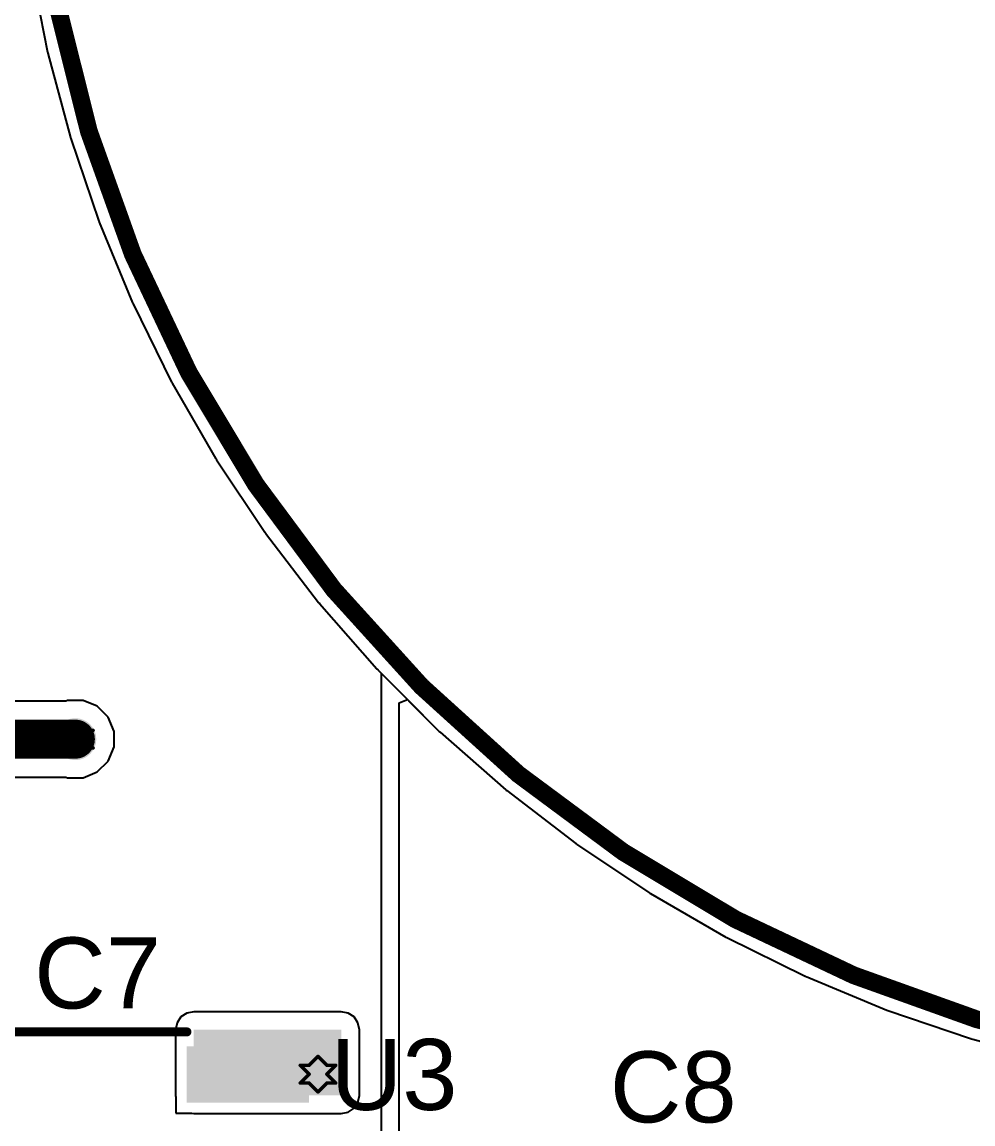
# Model space of a CAD drawing. Header units: inches. Extents: x -38 to 391, y -38 to 85.
# Drawn here: x -19.2 to -5.59, y -19.74 to -3.97 of the extents above; entities that cross this region are included whole.
import ezdxf

# ---------------------------------------------------------------- set-up
doc = ezdxf.new("R2010")
doc.units = ezdxf.units.IN
for name, color, linetype in [('Board Outline', 216, 'Continuous'), ('Bottom Layer', 5, 'Continuous'), ('Drill Drawing', 1, 'Continuous'), ('Multi-Layer', 9, 'Continuous'), ('Top Layer', 1, 'Continuous'), ('Top Overlay', 2, 'Continuous'), ('Top Paste', 8, 'Continuous'), ('Top Solder', 216, 'Continuous'), ('Via Holes', 16, 'Continuous')]:
    doc.layers.add(name, color=color, linetype=linetype)
doc.styles.add('Arial', font='', dxfattribs={"height": 0.2})
doc.styles.get('Arial').set_extended_font_data('Arial')

msp = doc.modelspace()

# ---------------------------------------------------------------- hatches: boundary and pattern name
at = {"layer": 'Bottom Layer'}
h = msp.add_hatch(color=5, dxfattribs=at)
edge = h.paths.add_edge_path()
edge.add_arc((-18.433, -14.232), 0.3, 0, 360)
h = msp.add_hatch(color=5, dxfattribs=at)
edge = h.paths.add_edge_path()
edge.add_arc((-14.96, -19.025), 0.3, 0, 360)
at = {"layer": 'Top Layer'}
h = msp.add_hatch(color=1, dxfattribs=at)
edge = h.paths.add_edge_path()
edge.add_arc((-18.433, -14.232), 0.3, 0, 360)
for points in [[(-16.739, -19.329), (-14.627, -19.329), (-14.627, -18.39), (-16.739, -18.39)], [(-15.189, -18.729), (-15.189, -19.329), (-16.739, -19.329), (-16.739, -18.729)]]:
    msp.add_hatch(color=1, dxfattribs=at).paths.add_polyline_path(points)
h = msp.add_hatch(color=1, dxfattribs=at)
edge = h.paths.add_edge_path()
edge.add_arc((-14.96, -19.025), 0.3, 0, 360)
at = {"layer": 'Top Paste'}
msp.add_hatch(color=8, dxfattribs=at).paths.add_polyline_path([(-15.189, -18.729), (-15.189, -19.329), (-16.739, -19.329), (-16.739, -18.729)])
at = {"layer": 'Top Solder'}
msp.add_hatch(color=216, dxfattribs=at).paths.add_polyline_path([(-15.087, -18.628), (-15.087, -19.431), (-16.84, -19.431), (-16.84, -18.628)])
at = {"layer": 'Via Holes'}
h = msp.add_hatch(color=7, dxfattribs=at)
edge = h.paths.add_edge_path()
edge.add_arc((-18.433, -14.232), 0.15, 0, 360)
h = msp.add_hatch(color=7, dxfattribs=at)
edge = h.paths.add_edge_path()
edge.add_arc((-14.96, -19.025), 0.15, 0, 360)

# ---------------------------------------------------------------- linework, layer by layer
at = {"layer": 'Board Outline'}
for points in [[(38.101, 0, 0.254, 0.254, 1), (-38.099, 0, 0.254, 0.254, 1)], [(19.061, 0, 0.254, 0.254, 1), (-19.061, 0, 0.254, 0.254, 1)]]:
    msp.add_lwpolyline(points, format="xyseb", close=True, dxfattribs=at)
at = {"layer": 'Bottom Layer'}
for p, q in [((-19.074, -3.177), (-18.83, -4.401)), ((-18.83, -4.401), (-18.827, -4.409)), ((-18.827, -4.409), (-18.827, -4.417)), ((-18.827, -4.417), (-18.504, -5.623)), ((-18.504, -5.623), (-18.5, -5.63)), ((-18.5, -5.63), (-18.499, -5.639)), ((-18.499, -5.639), (-18.098, -6.821)), ((-18.098, -6.821), (-18.093, -6.828)), ((-18.093, -6.828), (-18.092, -6.837)), ((-18.092, -6.837), (-17.614, -7.99)), ((-17.614, -7.99), (-17.609, -7.997)), ((-17.609, -7.997), (-17.607, -8.005)), ((-17.607, -8.005), (-17.055, -9.124)), ((-17.055, -9.124), (-17.05, -9.131)), ((-17.05, -9.131), (-17.047, -9.139)), ((-17.047, -9.139), (-16.423, -10.22)), ((-16.423, -10.22), (-16.417, -10.226)), ((-16.417, -10.226), (-16.414, -10.234)), ((-16.414, -10.234), (-15.721, -11.272)), ((-15.721, -11.272), (-15.715, -11.278)), ((-15.715, -11.278), (-15.711, -11.286)), ((-15.711, -11.286), (-14.951, -12.276)), ((-14.951, -12.276), (-14.945, -12.281)), ((-14.945, -12.281), (-14.941, -12.289)), ((-14.941, -12.289), (-14.118, -13.227)), ((-14.118, -13.227), (-14.111, -13.232)), ((-14.111, -13.232), (-14.106, -13.24)), ((-14.106, -13.24), (-14.057, -13.289)), ((-14.057, -13.289), (-14.057, -20.274)), ((-13.798, -13.714), (-13.681, -13.665)), ((-13.798, -20.274), (-13.798, -13.714)), ((-13.681, -13.665), (-13.224, -14.122)), ((-13.224, -14.122), (-13.217, -14.127)), ((-13.217, -14.127), (-13.211, -14.134)), ((-13.211, -14.134), (-12.273, -14.956)), ((-12.273, -14.956), (-12.266, -14.961)), ((-12.266, -14.961), (-12.26, -14.967)), ((-12.26, -14.967), (-11.27, -15.727)), ((-11.27, -15.727), (-11.262, -15.731)), ((-11.262, -15.731), (-11.256, -15.737)), ((-11.256, -15.737), (-10.218, -16.43)), ((-10.218, -16.43), (-10.21, -16.433)), ((-10.21, -16.433), (-10.204, -16.439)), ((-10.204, -16.439), (-9.123, -17.063)), ((-9.123, -17.063), (-9.115, -17.066)), ((-9.115, -17.066), (-9.108, -17.071)), ((-9.108, -17.071), (-7.989, -17.623)), ((-7.989, -17.623), (-7.981, -17.625)), ((-7.981, -17.625), (-7.974, -17.63)), ((-7.974, -17.63), (-6.821, -18.108)), ((-6.821, -18.108), (-6.812, -18.109)), ((-6.812, -18.109), (-6.805, -18.113)), ((-6.805, -18.113), (-5.623, -18.515)), ((-5.623, -18.515), (-5.615, -18.516)), ((-5.615, -18.516), (-5.607, -18.52)), ((-5.607, -18.52), (-4.401, -18.843))]:
    msp.add_line(p, q, dxfattribs=at)
at = {"layer": 'Drill Drawing'}
for points in [[(-18.56, -14.105, 0.0508, 0.0508, 0), (-18.433, -13.978, 0.0508, 0.0508, 0)], [(-18.433, -13.978, 0.0508, 0.0508, 0), (-18.306, -14.105, 0.0508, 0.0508, 0)], [(-18.687, -14.105, 0.0508, 0.0508, 0), (-18.56, -14.232, 0.0508, 0.0508, 0)], [(-18.687, -14.105, 0.0508, 0.0508, 0), (-18.56, -14.105, 0.0508, 0.0508, 0)], [(-18.306, -14.105, 0.0508, 0.0508, 0), (-18.179, -14.105, 0.0508, 0.0508, 0)], [(-18.306, -14.232, 0.0508, 0.0508, 0), (-18.179, -14.105, 0.0508, 0.0508, 0)], [(-18.687, -14.359, 0.0508, 0.0508, 0), (-18.56, -14.232, 0.0508, 0.0508, 0)], [(-18.687, -14.359, 0.0508, 0.0508, 0), (-18.56, -14.359, 0.0508, 0.0508, 0)], [(-18.56, -14.359, 0.0508, 0.0508, 0), (-18.433, -14.486, 0.0508, 0.0508, 0)], [(-18.433, -14.486, 0.0508, 0.0508, 0), (-18.306, -14.359, 0.0508, 0.0508, 0)], [(-18.306, -14.232, 0.0508, 0.0508, 0), (-18.179, -14.359, 0.0508, 0.0508, 0)], [(-18.306, -14.359, 0.0508, 0.0508, 0), (-18.179, -14.359, 0.0508, 0.0508, 0)], [(-15.087, -18.898, 0.0508, 0.0508, 0), (-14.96, -18.771, 0.0508, 0.0508, 0)], [(-14.96, -18.771, 0.0508, 0.0508, 0), (-14.833, -18.898, 0.0508, 0.0508, 0)], [(-15.214, -18.898, 0.0508, 0.0508, 0), (-15.087, -19.025, 0.0508, 0.0508, 0)], [(-15.214, -18.898, 0.0508, 0.0508, 0), (-15.087, -18.898, 0.0508, 0.0508, 0)], [(-14.833, -18.898, 0.0508, 0.0508, 0), (-14.706, -18.898, 0.0508, 0.0508, 0)], [(-14.833, -19.025, 0.0508, 0.0508, 0), (-14.706, -18.898, 0.0508, 0.0508, 0)], [(-15.214, -19.152, 0.0508, 0.0508, 0), (-15.087, -19.025, 0.0508, 0.0508, 0)], [(-14.833, -19.025, 0.0508, 0.0508, 0), (-14.706, -19.152, 0.0508, 0.0508, 0)], [(-15.214, -19.152, 0.0508, 0.0508, 0), (-15.087, -19.152, 0.0508, 0.0508, 0)], [(-15.087, -19.152, 0.0508, 0.0508, 0), (-14.96, -19.279, 0.0508, 0.0508, 0)], [(-14.96, -19.279, 0.0508, 0.0508, 0), (-14.833, -19.152, 0.0508, 0.0508, 0)], [(-14.833, -19.152, 0.0508, 0.0508, 0), (-14.706, -19.152, 0.0508, 0.0508, 0)]]:
    msp.add_lwpolyline(points, format="xyseb", dxfattribs=at)
for points in [[(-18.445, -13.978, 0.0254, 0.0254, 1), (-18.42, -13.978, 0.0254, 0.0254, 1)], [(-18.445, -13.978, 0.0254, 0.0254, 1), (-18.42, -13.978, 0.0254, 0.0254, 1)], [(-18.699, -14.105, 0.0254, 0.0254, 1), (-18.674, -14.105, 0.0254, 0.0254, 1)], [(-18.699, -14.105, 0.0254, 0.0254, 1), (-18.674, -14.105, 0.0254, 0.0254, 1)], [(-18.572, -14.105, 0.0254, 0.0254, 1), (-18.547, -14.105, 0.0254, 0.0254, 1)], [(-18.572, -14.105, 0.0254, 0.0254, 1), (-18.547, -14.105, 0.0254, 0.0254, 1)], [(-18.318, -14.105, 0.0254, 0.0254, 1), (-18.293, -14.105, 0.0254, 0.0254, 1)], [(-18.318, -14.105, 0.0254, 0.0254, 1), (-18.293, -14.105, 0.0254, 0.0254, 1)], [(-18.191, -14.105, 0.0254, 0.0254, 1), (-18.166, -14.105, 0.0254, 0.0254, 1)], [(-18.191, -14.105, 0.0254, 0.0254, 1), (-18.166, -14.105, 0.0254, 0.0254, 1)], [(-18.699, -14.359, 0.0254, 0.0254, 1), (-18.674, -14.359, 0.0254, 0.0254, 1)], [(-18.699, -14.359, 0.0254, 0.0254, 1), (-18.674, -14.359, 0.0254, 0.0254, 1)], [(-18.572, -14.232, 0.0254, 0.0254, 1), (-18.547, -14.232, 0.0254, 0.0254, 1)], [(-18.572, -14.232, 0.0254, 0.0254, 1), (-18.547, -14.232, 0.0254, 0.0254, 1)], [(-18.572, -14.359, 0.0254, 0.0254, 1), (-18.547, -14.359, 0.0254, 0.0254, 1)], [(-18.572, -14.359, 0.0254, 0.0254, 1), (-18.547, -14.359, 0.0254, 0.0254, 1)], [(-18.318, -14.232, 0.0254, 0.0254, 1), (-18.293, -14.232, 0.0254, 0.0254, 1)], [(-18.318, -14.232, 0.0254, 0.0254, 1), (-18.293, -14.232, 0.0254, 0.0254, 1)], [(-18.318, -14.359, 0.0254, 0.0254, 1), (-18.293, -14.359, 0.0254, 0.0254, 1)], [(-18.318, -14.359, 0.0254, 0.0254, 1), (-18.293, -14.359, 0.0254, 0.0254, 1)], [(-18.191, -14.359, 0.0254, 0.0254, 1), (-18.166, -14.359, 0.0254, 0.0254, 1)], [(-18.191, -14.359, 0.0254, 0.0254, 1), (-18.166, -14.359, 0.0254, 0.0254, 1)], [(-18.445, -14.486, 0.0254, 0.0254, 1), (-18.42, -14.486, 0.0254, 0.0254, 1)], [(-18.445, -14.486, 0.0254, 0.0254, 1), (-18.42, -14.486, 0.0254, 0.0254, 1)], [(-14.973, -18.771, 0.0254, 0.0254, 1), (-14.948, -18.771, 0.0254, 0.0254, 1)], [(-14.973, -18.771, 0.0254, 0.0254, 1), (-14.948, -18.771, 0.0254, 0.0254, 1)], [(-15.227, -18.898, 0.0254, 0.0254, 1), (-15.202, -18.898, 0.0254, 0.0254, 1)], [(-15.227, -18.898, 0.0254, 0.0254, 1), (-15.202, -18.898, 0.0254, 0.0254, 1)], [(-15.1, -18.898, 0.0254, 0.0254, 1), (-15.075, -18.898, 0.0254, 0.0254, 1)], [(-15.1, -18.898, 0.0254, 0.0254, 1), (-15.075, -18.898, 0.0254, 0.0254, 1)], [(-14.846, -18.898, 0.0254, 0.0254, 1), (-14.821, -18.898, 0.0254, 0.0254, 1)], [(-14.846, -18.898, 0.0254, 0.0254, 1), (-14.821, -18.898, 0.0254, 0.0254, 1)], [(-14.719, -18.898, 0.0254, 0.0254, 1), (-14.694, -18.898, 0.0254, 0.0254, 1)], [(-14.719, -18.898, 0.0254, 0.0254, 1), (-14.694, -18.898, 0.0254, 0.0254, 1)], [(-15.1, -19.025, 0.0254, 0.0254, 1), (-15.075, -19.025, 0.0254, 0.0254, 1)], [(-15.1, -19.025, 0.0254, 0.0254, 1), (-15.075, -19.025, 0.0254, 0.0254, 1)], [(-14.846, -19.025, 0.0254, 0.0254, 1), (-14.821, -19.025, 0.0254, 0.0254, 1)], [(-14.846, -19.025, 0.0254, 0.0254, 1), (-14.821, -19.025, 0.0254, 0.0254, 1)], [(-15.227, -19.152, 0.0254, 0.0254, 1), (-15.202, -19.152, 0.0254, 0.0254, 1)], [(-15.227, -19.152, 0.0254, 0.0254, 1), (-15.202, -19.152, 0.0254, 0.0254, 1)], [(-15.1, -19.152, 0.0254, 0.0254, 1), (-15.075, -19.152, 0.0254, 0.0254, 1)], [(-15.1, -19.152, 0.0254, 0.0254, 1), (-15.075, -19.152, 0.0254, 0.0254, 1)], [(-14.846, -19.152, 0.0254, 0.0254, 1), (-14.821, -19.152, 0.0254, 0.0254, 1)], [(-14.846, -19.152, 0.0254, 0.0254, 1), (-14.821, -19.152, 0.0254, 0.0254, 1)], [(-14.719, -19.152, 0.0254, 0.0254, 1), (-14.694, -19.152, 0.0254, 0.0254, 1)], [(-14.719, -19.152, 0.0254, 0.0254, 1), (-14.694, -19.152, 0.0254, 0.0254, 1)], [(-14.973, -19.279, 0.0254, 0.0254, 1), (-14.948, -19.279, 0.0254, 0.0254, 1)], [(-14.973, -19.279, 0.0254, 0.0254, 1), (-14.948, -19.279, 0.0254, 0.0254, 1)]]:
    msp.add_lwpolyline(points, format="xyseb", close=True, dxfattribs=at)
at = {"layer": 'Multi-Layer'}
for p, q in [((-18.82, -3.126), (-18.576, -4.35)), ((-18.576, -4.35), (-18.254, -5.556)), ((-18.254, -5.556), (-17.852, -6.737)), ((-17.852, -6.737), (-17.375, -7.89)), ((-17.375, -7.89), (-16.823, -9.01)), ((-16.823, -9.01), (-16.199, -10.09)), ((-16.199, -10.09), (-15.506, -11.128)), ((-15.506, -11.128), (-14.746, -12.118)), ((-14.746, -12.118), (-13.923, -13.056)), ((-13.923, -13.056), (-13.041, -13.939)), ((-13.041, -13.939), (-12.102, -14.762)), ((-12.102, -14.762), (-11.112, -15.521)), ((-11.112, -15.521), (-10.075, -16.215)), ((-10.075, -16.215), (-8.994, -16.839)), ((-8.994, -16.839), (-7.875, -17.391)), ((-7.875, -17.391), (-6.722, -17.868)), ((-6.722, -17.868), (-5.54, -18.269))]:
    msp.add_line(p, q, dxfattribs=at)
at = {"layer": 'Top Layer'}
for p, q in [((-19.074, -3.177), (-18.83, -4.401)), ((-18.83, -4.401), (-18.827, -4.409)), ((-18.827, -4.409), (-18.827, -4.417)), ((-18.827, -4.417), (-18.504, -5.623)), ((-18.504, -5.623), (-18.5, -5.63)), ((-18.5, -5.63), (-18.499, -5.639)), ((-18.499, -5.639), (-18.098, -6.821)), ((-18.098, -6.821), (-18.093, -6.828)), ((-18.093, -6.828), (-18.092, -6.837)), ((-18.092, -6.837), (-17.614, -7.99)), ((-17.614, -7.99), (-17.609, -7.997)), ((-17.609, -7.997), (-17.607, -8.005)), ((-17.607, -8.005), (-17.055, -9.124)), ((-17.055, -9.124), (-17.05, -9.131)), ((-17.05, -9.131), (-17.047, -9.139)), ((-17.047, -9.139), (-16.423, -10.22)), ((-16.423, -10.22), (-16.417, -10.226)), ((-16.417, -10.226), (-16.414, -10.234)), ((-16.414, -10.234), (-15.721, -11.272)), ((-15.721, -11.272), (-15.715, -11.278)), ((-15.715, -11.278), (-15.711, -11.286)), ((-15.711, -11.286), (-14.951, -12.276)), ((-14.951, -12.276), (-14.945, -12.281)), ((-14.945, -12.281), (-14.941, -12.289)), ((-14.941, -12.289), (-14.118, -13.227)), ((-14.118, -13.227), (-14.111, -13.232)), ((-14.111, -13.232), (-14.106, -13.24)), ((-14.106, -13.24), (-13.224, -14.122)), ((-18.567, -13.688), (-23.19, -13.688)), ((-18.543, -13.678), (-18.567, -13.688)), ((-18.322, -13.678), (-18.543, -13.678)), ((-18.119, -13.762), (-18.322, -13.678)), ((-17.963, -13.918), (-18.119, -13.762)), ((-17.879, -14.122), (-17.963, -13.918)), ((-17.879, -14.342), (-17.879, -14.122)), ((-13.224, -14.122), (-13.217, -14.127)), ((-13.217, -14.127), (-13.211, -14.134)), ((-13.211, -14.134), (-12.273, -14.956)), ((-17.963, -14.546), (-17.879, -14.342)), ((-18.119, -14.701), (-17.963, -14.546)), ((-23.19, -14.776), (-18.567, -14.776)), ((-18.567, -14.776), (-18.543, -14.786)), ((-18.543, -14.786), (-18.322, -14.786)), ((-18.322, -14.786), (-18.119, -14.701)), ((-12.273, -14.956), (-12.266, -14.961)), ((-12.266, -14.961), (-12.26, -14.967)), ((-12.26, -14.967), (-11.27, -15.727)), ((-11.27, -15.727), (-11.262, -15.731)), ((-11.262, -15.731), (-11.256, -15.737)), ((-11.256, -15.737), (-10.218, -16.43)), ((-10.218, -16.43), (-10.21, -16.433)), ((-10.21, -16.433), (-10.204, -16.439)), ((-10.204, -16.439), (-9.123, -17.063)), ((-9.123, -17.063), (-9.115, -17.066)), ((-9.115, -17.066), (-9.108, -17.071)), ((-9.108, -17.071), (-7.989, -17.623)), ((-7.989, -17.623), (-7.981, -17.625)), ((-7.981, -17.625), (-7.974, -17.63)), ((-7.974, -17.63), (-6.821, -18.108)), ((-16.739, -18.131), (-16.838, -18.15)), ((-14.627, -18.131), (-16.739, -18.131)), ((-14.528, -18.15), (-14.627, -18.131)), ((-6.821, -18.108), (-6.812, -18.109)), ((-6.812, -18.109), (-6.805, -18.113)), ((-6.805, -18.113), (-5.623, -18.515)), ((-16.922, -18.206), (-16.978, -18.29)), ((-16.838, -18.15), (-16.922, -18.206)), ((-14.444, -18.206), (-14.528, -18.15)), ((-14.388, -18.29), (-14.444, -18.206)), ((-16.978, -18.29), (-16.998, -18.39)), ((-16.998, -18.39), (-16.998, -19.329)), ((-14.368, -18.39), (-14.388, -18.29)), ((-14.368, -19.329), (-14.368, -18.39)), ((-5.623, -18.515), (-5.615, -18.516)), ((-5.615, -18.516), (-5.607, -18.52)), ((-5.607, -18.52), (-4.401, -18.843)), ((-16.998, -19.329), (-16.993, -19.354)), ((-16.993, -19.354), (-16.993, -19.583)), ((-14.388, -19.429), (-14.368, -19.329)), ((-14.528, -19.569), (-14.444, -19.513)), ((-14.444, -19.513), (-14.388, -19.429)), ((-16.993, -19.583), (-16.764, -19.583)), ((-16.764, -19.583), (-16.739, -19.588)), ((-16.739, -19.588), (-14.627, -19.588)), ((-14.627, -19.588), (-14.528, -19.569))]:
    msp.add_line(p, q, dxfattribs=at)
msp.add_lwpolyline([(-23.978, -14.232, 0.559, 0.559, 0), (-18.433, -14.232, 0.559, 0.559, 0)], format="xyseb", dxfattribs=at)
msp.add_lwpolyline([(-18.572, -14.232, 0.279, 0.279, 1), (-18.293, -14.232, 0.279, 0.279, 1)], format="xyseb", close=True, dxfattribs=at)
at = {"layer": 'Top Overlay'}
msp.add_lwpolyline([(-20.467, -18.42, 0.127, 0.127, 0), (-16.835, -18.42, 0.127, 0.127, 0)], format="xyseb", dxfattribs=at)
msp.add_lwpolyline([(-16.867, -18.42, 0.0635, 0.0635, 1), (-16.803, -18.42, 0.0635, 0.0635, 1)], format="xyseb", close=True, dxfattribs=at)

# ---------------------------------------------------------------- texts
at = {"layer": 'Top Overlay', "style": 'Arial'}
for s, p in [('C7', (-19.022, -18.085)), ('U3', (-14.779, -19.537)), ('C8', (-10.784, -19.715))]:
    msp.add_text(s, height=1.016, dxfattribs=at).set_placement(p)

doc.saveas('drawing.dxf')
